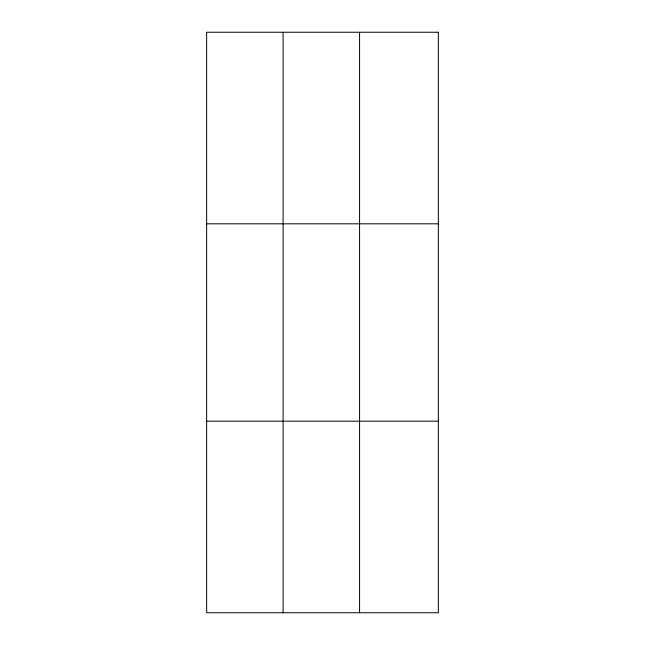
<?xml version="1.0" encoding="UTF-8"?>
<svg xmlns="http://www.w3.org/2000/svg" width="645" height="645" viewBox="0 0 645 645"><rect width="100%" height="100%" fill="white"/><g stroke="black" fill="none" stroke-linecap="round" stroke-linejoin="round"><path stroke-width="0.97" d="M206.65 223.815L438.35 223.815M206.65 421.185L438.35 421.185M359.571 32.25L359.571 612.75M283.107 32.25L283.107 612.75M438.35 32.25L438.35 612.75L206.65 612.75L206.65 32.25L438.35 32.25"/></g></svg>
